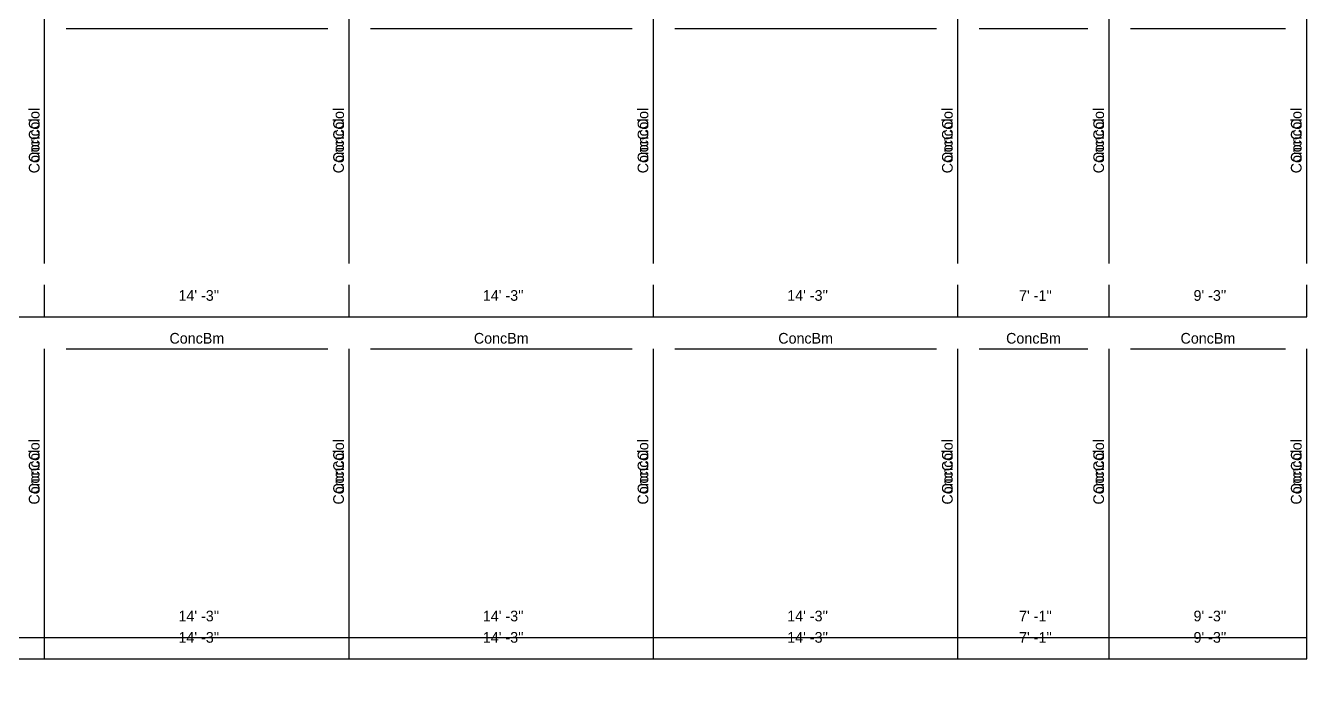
# Model space of a CAD drawing. Extents: x -38 to 2998, y -195 to 11529.
# Drawn here: x 2273 to 2998, y -186 to 181 of the extents above; entities that cross this region are included whole.
import ezdxf
from ezdxf.enums import TextEntityAlignment as Align

# ---------------------------------------------------------------- set-up
doc = ezdxf.new("R2010")
doc.units = 0
doc.header["$MEASUREMENT"] = 0
doc.layers.get('0').update_dxf_attribs({"linetype": 'CONTINUOUS'})
for name, color, linetype in [('CENTERLINES', 7, 'CONTINUOUS'), ('DIMENSIONS', 4, 'CONTINUOUS'), ('TEXT', 5, 'CONTINUOUS')]:
    doc.layers.add(name, color=color, linetype=linetype)
doc.dimstyles.get("Standard").update_dxf_attribs({"dimtxt": 0.18, "dimasz": 0.18, "dimexe": 0.18, "dimexo": 0.0625, "dimgap": 0.09, "dimtad": 0, "dimtih": 1, "dimtoh": 1, "dimdec": 4, "dimzin": 0, "dimtxsty": 'STANDARD', "dimcen": 0.09, "dimazin": 3, "dimtfac": 1, "dimtdec": 4, "dimtofl": 0, "dimtmove": 0, "dimatfit": 3, "dimtolj": 1, "dimtzin": 0})

# ---------------------------------------------------------------- blocks, each defined once
blk = doc.blocks.new('*D3352')
at = {"color": 1, "linetype": 'BYBLOCK'}
for points in [[(2117.73, -169.23), (2116.67, -170.29), (2109.25, -177.71), (2108.19, -178.77)], [(2288.73, -169.23), (2287.67, -170.29), (2280.25, -177.71), (2279.19, -178.77)]]:
    blk.add_solid(points, dxfattribs=at)
at = {"layer": 'DIMENSIONS', "color": 9, "linetype": 'BYBLOCK'}
for p, q in [((2112.96, -174), (2112.96, -156)), ((2283.96, -174), (2283.96, -156))]:
    blk.add_line(p, q, dxfattribs=at)
at = {"layer": 'DIMENSIONS', "color": 0, "linetype": 'BYBLOCK'}
blk.add_line((2112.96, -174), (2283.96, -174), dxfattribs=at)
at = {"layer": 'DIMENSIONS', "color": 0, "linetype": 'BYBLOCK', "insert": (2198.46, -162), "char_height": 6, "attachment_point": 5}
blk.add_mtext("\\A1; 14' -3''", dxfattribs=at)
blk = doc.blocks.new('*D3353')
at = {"color": 1, "linetype": 'BYBLOCK'}
for points in [[(2288.73, -169.23), (2287.67, -170.29), (2280.25, -177.71), (2279.19, -178.77)], [(2459.73, -169.23), (2458.67, -170.29), (2451.25, -177.71), (2450.19, -178.77)]]:
    blk.add_solid(points, dxfattribs=at)
at = {"layer": 'DIMENSIONS', "color": 9, "linetype": 'BYBLOCK'}
for p, q in [((2283.96, -174), (2283.96, -156)), ((2454.96, -174), (2454.96, -156))]:
    blk.add_line(p, q, dxfattribs=at)
at = {"layer": 'DIMENSIONS', "color": 0, "linetype": 'BYBLOCK'}
blk.add_line((2283.96, -174), (2454.96, -174), dxfattribs=at)
at = {"layer": 'DIMENSIONS', "color": 0, "linetype": 'BYBLOCK', "insert": (2369.46, -162), "char_height": 6, "attachment_point": 5}
blk.add_mtext("\\A1; 14' -3''", dxfattribs=at)
blk = doc.blocks.new('*D3354')
at = {"color": 1, "linetype": 'BYBLOCK'}
for points in [[(2459.73, -169.23), (2458.67, -170.29), (2451.25, -177.71), (2450.19, -178.77)], [(2630.73, -169.23), (2629.67, -170.29), (2622.25, -177.71), (2621.19, -178.77)]]:
    blk.add_solid(points, dxfattribs=at)
at = {"layer": 'DIMENSIONS', "color": 9, "linetype": 'BYBLOCK'}
for p, q in [((2454.96, -174), (2454.96, -156)), ((2625.96, -174), (2625.96, -156))]:
    blk.add_line(p, q, dxfattribs=at)
at = {"layer": 'DIMENSIONS', "color": 0, "linetype": 'BYBLOCK'}
blk.add_line((2454.96, -174), (2625.96, -174), dxfattribs=at)
at = {"layer": 'DIMENSIONS', "color": 0, "linetype": 'BYBLOCK', "insert": (2540.46, -162), "char_height": 6, "attachment_point": 5}
blk.add_mtext("\\A1; 14' -3''", dxfattribs=at)
blk = doc.blocks.new('*D3355')
at = {"color": 1, "linetype": 'BYBLOCK'}
for points in [[(2630.73, -169.23), (2629.67, -170.29), (2622.25, -177.71), (2621.19, -178.77)], [(2801.73, -169.23), (2800.67, -170.29), (2793.25, -177.71), (2792.19, -178.77)]]:
    blk.add_solid(points, dxfattribs=at)
at = {"layer": 'DIMENSIONS', "color": 9, "linetype": 'BYBLOCK'}
for p, q in [((2625.96, -174), (2625.96, -156)), ((2796.96, -174), (2796.96, -156))]:
    blk.add_line(p, q, dxfattribs=at)
at = {"layer": 'DIMENSIONS', "color": 0, "linetype": 'BYBLOCK'}
blk.add_line((2625.96, -174), (2796.96, -174), dxfattribs=at)
at = {"layer": 'DIMENSIONS', "color": 0, "linetype": 'BYBLOCK', "insert": (2711.46, -162), "char_height": 6, "attachment_point": 5}
blk.add_mtext("\\A1; 14' -3''", dxfattribs=at)
blk = doc.blocks.new('*D3356')
at = {"color": 1, "linetype": 'BYBLOCK'}
for points in [[(2801.73, -169.23), (2800.67, -170.29), (2793.25, -177.71), (2792.19, -178.77)], [(2886.73, -169.23), (2885.67, -170.29), (2878.24, -177.71), (2877.18, -178.77)]]:
    blk.add_solid(points, dxfattribs=at)
at = {"layer": 'DIMENSIONS', "color": 9, "linetype": 'BYBLOCK'}
for p, q in [((2796.96, -174), (2796.96, -156)), ((2881.96, -174), (2881.96, -156))]:
    blk.add_line(p, q, dxfattribs=at)
at = {"layer": 'DIMENSIONS', "color": 0, "linetype": 'BYBLOCK'}
blk.add_line((2796.96, -174), (2881.96, -174), dxfattribs=at)
at = {"layer": 'DIMENSIONS', "color": 0, "linetype": 'BYBLOCK', "insert": (2839.46, -162), "char_height": 6, "attachment_point": 5}
blk.add_mtext("\\A1; 7' -1''", dxfattribs=at)
blk = doc.blocks.new('*D3357')
at = {"color": 1, "linetype": 'BYBLOCK'}
for points in [[(2886.73, -169.23), (2885.67, -170.29), (2878.24, -177.71), (2877.18, -178.77)], [(2997.73, -169.23), (2996.67, -170.29), (2989.24, -177.71), (2988.18, -178.77)]]:
    blk.add_solid(points, dxfattribs=at)
at = {"layer": 'DIMENSIONS', "color": 9, "linetype": 'BYBLOCK'}
for p, q in [((2881.96, -174), (2881.96, -156)), ((2992.96, -174), (2992.96, -156))]:
    blk.add_line(p, q, dxfattribs=at)
at = {"layer": 'DIMENSIONS', "color": 0, "linetype": 'BYBLOCK'}
blk.add_line((2881.96, -174), (2992.96, -174), dxfattribs=at)
at = {"layer": 'DIMENSIONS', "color": 0, "linetype": 'BYBLOCK', "insert": (2937.46, -162), "char_height": 6, "attachment_point": 5}
blk.add_mtext("\\A1; 9' -3''", dxfattribs=at)
blk = doc.blocks.new('*D3373')
at = {"color": 1, "linetype": 'BYBLOCK'}
for points in [[(2117.73, 22.77), (2116.67, 21.71), (2109.25, 14.29), (2108.19, 13.23)], [(2288.73, 22.77), (2287.67, 21.71), (2280.25, 14.29), (2279.19, 13.23)]]:
    blk.add_solid(points, dxfattribs=at)
at = {"layer": 'DIMENSIONS', "color": 9, "linetype": 'BYBLOCK'}
for p, q in [((2112.96, 18), (2112.96, 36)), ((2283.96, 18), (2283.96, 36))]:
    blk.add_line(p, q, dxfattribs=at)
at = {"layer": 'DIMENSIONS', "color": 0, "linetype": 'BYBLOCK'}
blk.add_line((2112.96, 18), (2283.96, 18), dxfattribs=at)
at = {"layer": 'DIMENSIONS', "color": 0, "linetype": 'BYBLOCK', "insert": (2198.46, 30), "char_height": 6, "attachment_point": 5}
blk.add_mtext("\\A1; 14' -3''", dxfattribs=at)
blk = doc.blocks.new('*D3374')
at = {"color": 1, "linetype": 'BYBLOCK'}
for points in [[(2288.73, 22.77), (2287.67, 21.71), (2280.25, 14.29), (2279.19, 13.23)], [(2459.73, 22.77), (2458.67, 21.71), (2451.25, 14.29), (2450.19, 13.23)]]:
    blk.add_solid(points, dxfattribs=at)
at = {"layer": 'DIMENSIONS', "color": 9, "linetype": 'BYBLOCK'}
for p, q in [((2283.96, 18), (2283.96, 36)), ((2454.96, 18), (2454.96, 36))]:
    blk.add_line(p, q, dxfattribs=at)
at = {"layer": 'DIMENSIONS', "color": 0, "linetype": 'BYBLOCK'}
blk.add_line((2283.96, 18), (2454.96, 18), dxfattribs=at)
at = {"layer": 'DIMENSIONS', "color": 0, "linetype": 'BYBLOCK', "insert": (2369.46, 30), "char_height": 6, "attachment_point": 5}
blk.add_mtext("\\A1; 14' -3''", dxfattribs=at)
blk = doc.blocks.new('*D3375')
at = {"color": 1, "linetype": 'BYBLOCK'}
for points in [[(2459.73, 22.77), (2458.67, 21.71), (2451.25, 14.29), (2450.19, 13.23)], [(2630.73, 22.77), (2629.67, 21.71), (2622.25, 14.29), (2621.19, 13.23)]]:
    blk.add_solid(points, dxfattribs=at)
at = {"layer": 'DIMENSIONS', "color": 9, "linetype": 'BYBLOCK'}
for p, q in [((2454.96, 18), (2454.96, 36)), ((2625.96, 18), (2625.96, 36))]:
    blk.add_line(p, q, dxfattribs=at)
at = {"layer": 'DIMENSIONS', "color": 0, "linetype": 'BYBLOCK'}
blk.add_line((2454.96, 18), (2625.96, 18), dxfattribs=at)
at = {"layer": 'DIMENSIONS', "color": 0, "linetype": 'BYBLOCK', "insert": (2540.46, 30), "char_height": 6, "attachment_point": 5}
blk.add_mtext("\\A1; 14' -3''", dxfattribs=at)
blk = doc.blocks.new('*D3376')
at = {"color": 1, "linetype": 'BYBLOCK'}
for points in [[(2630.73, 22.77), (2629.67, 21.71), (2622.25, 14.29), (2621.19, 13.23)], [(2801.73, 22.77), (2800.67, 21.71), (2793.25, 14.29), (2792.19, 13.23)]]:
    blk.add_solid(points, dxfattribs=at)
at = {"layer": 'DIMENSIONS', "color": 9, "linetype": 'BYBLOCK'}
for p, q in [((2625.96, 18), (2625.96, 36)), ((2796.96, 18), (2796.96, 36))]:
    blk.add_line(p, q, dxfattribs=at)
at = {"layer": 'DIMENSIONS', "color": 0, "linetype": 'BYBLOCK'}
blk.add_line((2625.96, 18), (2796.96, 18), dxfattribs=at)
at = {"layer": 'DIMENSIONS', "color": 0, "linetype": 'BYBLOCK', "insert": (2711.46, 30), "char_height": 6, "attachment_point": 5}
blk.add_mtext("\\A1; 14' -3''", dxfattribs=at)
blk = doc.blocks.new('*D3377')
at = {"color": 1, "linetype": 'BYBLOCK'}
for points in [[(2801.73, 22.77), (2800.67, 21.71), (2793.25, 14.29), (2792.19, 13.23)], [(2886.73, 22.77), (2885.67, 21.71), (2878.24, 14.29), (2877.18, 13.23)]]:
    blk.add_solid(points, dxfattribs=at)
at = {"layer": 'DIMENSIONS', "color": 9, "linetype": 'BYBLOCK'}
for p, q in [((2796.96, 18), (2796.96, 36)), ((2881.96, 18), (2881.96, 36))]:
    blk.add_line(p, q, dxfattribs=at)
at = {"layer": 'DIMENSIONS', "color": 0, "linetype": 'BYBLOCK'}
blk.add_line((2796.96, 18), (2881.96, 18), dxfattribs=at)
at = {"layer": 'DIMENSIONS', "color": 0, "linetype": 'BYBLOCK', "insert": (2839.46, 30), "char_height": 6, "attachment_point": 5}
blk.add_mtext("\\A1; 7' -1''", dxfattribs=at)
blk = doc.blocks.new('*D3378')
at = {"color": 1, "linetype": 'BYBLOCK'}
for points in [[(2886.73, 22.77), (2885.67, 21.71), (2878.24, 14.29), (2877.18, 13.23)], [(2997.73, 22.77), (2996.67, 21.71), (2989.24, 14.29), (2988.18, 13.23)]]:
    blk.add_solid(points, dxfattribs=at)
at = {"layer": 'DIMENSIONS', "color": 9, "linetype": 'BYBLOCK'}
for p, q in [((2881.96, 18), (2881.96, 36)), ((2992.96, 18), (2992.96, 36))]:
    blk.add_line(p, q, dxfattribs=at)
at = {"layer": 'DIMENSIONS', "color": 0, "linetype": 'BYBLOCK'}
blk.add_line((2881.96, 18), (2992.96, 18), dxfattribs=at)
at = {"layer": 'DIMENSIONS', "color": 0, "linetype": 'BYBLOCK', "insert": (2937.46, 30), "char_height": 6, "attachment_point": 5}
blk.add_mtext("\\A1; 9' -3''", dxfattribs=at)
blk = doc.blocks.new('*D3822')
at = {"color": 1, "linetype": 'BYBLOCK'}
for points in [[(2117.73, -157.23), (2116.67, -158.29), (2109.25, -165.71), (2108.19, -166.77)], [(2288.73, -157.23), (2287.67, -158.29), (2280.25, -165.71), (2279.19, -166.77)]]:
    blk.add_solid(points, dxfattribs=at)
at = {"layer": 'DIMENSIONS', "color": 9, "linetype": 'BYBLOCK'}
for p, q in [((2112.96, -162), (2112.96, -144)), ((2283.96, -162), (2283.96, -144))]:
    blk.add_line(p, q, dxfattribs=at)
at = {"layer": 'DIMENSIONS', "color": 0, "linetype": 'BYBLOCK'}
blk.add_line((2112.96, -162), (2283.96, -162), dxfattribs=at)
at = {"layer": 'DIMENSIONS', "color": 0, "linetype": 'BYBLOCK', "insert": (2198.46, -150), "char_height": 6, "attachment_point": 5}
blk.add_mtext("\\A1; 14' -3''", dxfattribs=at)
blk = doc.blocks.new('*D3823')
at = {"color": 1, "linetype": 'BYBLOCK'}
for points in [[(2288.73, -157.23), (2287.67, -158.29), (2280.25, -165.71), (2279.19, -166.77)], [(2459.73, -157.23), (2458.67, -158.29), (2451.25, -165.71), (2450.19, -166.77)]]:
    blk.add_solid(points, dxfattribs=at)
at = {"layer": 'DIMENSIONS', "color": 9, "linetype": 'BYBLOCK'}
for p, q in [((2283.96, -162), (2283.96, -144)), ((2454.96, -162), (2454.96, -144))]:
    blk.add_line(p, q, dxfattribs=at)
at = {"layer": 'DIMENSIONS', "color": 0, "linetype": 'BYBLOCK'}
blk.add_line((2283.96, -162), (2454.96, -162), dxfattribs=at)
at = {"layer": 'DIMENSIONS', "color": 0, "linetype": 'BYBLOCK', "insert": (2369.46, -150), "char_height": 6, "attachment_point": 5}
blk.add_mtext("\\A1; 14' -3''", dxfattribs=at)
blk = doc.blocks.new('*D3824')
at = {"color": 1, "linetype": 'BYBLOCK'}
for points in [[(2459.73, -157.23), (2458.67, -158.29), (2451.25, -165.71), (2450.19, -166.77)], [(2630.73, -157.23), (2629.67, -158.29), (2622.25, -165.71), (2621.19, -166.77)]]:
    blk.add_solid(points, dxfattribs=at)
at = {"layer": 'DIMENSIONS', "color": 9, "linetype": 'BYBLOCK'}
for p, q in [((2454.96, -162), (2454.96, -144)), ((2625.96, -162), (2625.96, -144))]:
    blk.add_line(p, q, dxfattribs=at)
at = {"layer": 'DIMENSIONS', "color": 0, "linetype": 'BYBLOCK'}
blk.add_line((2454.96, -162), (2625.96, -162), dxfattribs=at)
at = {"layer": 'DIMENSIONS', "color": 0, "linetype": 'BYBLOCK', "insert": (2540.46, -150), "char_height": 6, "attachment_point": 5}
blk.add_mtext("\\A1; 14' -3''", dxfattribs=at)
blk = doc.blocks.new('*D3825')
at = {"color": 1, "linetype": 'BYBLOCK'}
for points in [[(2630.73, -157.23), (2629.67, -158.29), (2622.25, -165.71), (2621.19, -166.77)], [(2801.73, -157.23), (2800.67, -158.29), (2793.25, -165.71), (2792.19, -166.77)]]:
    blk.add_solid(points, dxfattribs=at)
at = {"layer": 'DIMENSIONS', "color": 9, "linetype": 'BYBLOCK'}
for p, q in [((2625.96, -162), (2625.96, -144)), ((2796.96, -162), (2796.96, -144))]:
    blk.add_line(p, q, dxfattribs=at)
at = {"layer": 'DIMENSIONS', "color": 0, "linetype": 'BYBLOCK'}
blk.add_line((2625.96, -162), (2796.96, -162), dxfattribs=at)
at = {"layer": 'DIMENSIONS', "color": 0, "linetype": 'BYBLOCK', "insert": (2711.46, -150), "char_height": 6, "attachment_point": 5}
blk.add_mtext("\\A1; 14' -3''", dxfattribs=at)
blk = doc.blocks.new('*D3826')
at = {"color": 1, "linetype": 'BYBLOCK'}
for points in [[(2801.73, -157.23), (2800.67, -158.29), (2793.25, -165.71), (2792.19, -166.77)], [(2886.73, -157.23), (2885.67, -158.29), (2878.24, -165.71), (2877.18, -166.77)]]:
    blk.add_solid(points, dxfattribs=at)
at = {"layer": 'DIMENSIONS', "color": 9, "linetype": 'BYBLOCK'}
for p, q in [((2796.96, -162), (2796.96, -144)), ((2881.96, -162), (2881.96, -144))]:
    blk.add_line(p, q, dxfattribs=at)
at = {"layer": 'DIMENSIONS', "color": 0, "linetype": 'BYBLOCK'}
blk.add_line((2796.96, -162), (2881.96, -162), dxfattribs=at)
at = {"layer": 'DIMENSIONS', "color": 0, "linetype": 'BYBLOCK', "insert": (2839.46, -150), "char_height": 6, "attachment_point": 5}
blk.add_mtext("\\A1; 7' -1''", dxfattribs=at)
blk = doc.blocks.new('*D3827')
at = {"color": 1, "linetype": 'BYBLOCK'}
for points in [[(2886.73, -157.23), (2885.67, -158.29), (2878.24, -165.71), (2877.18, -166.77)], [(2997.73, -157.23), (2996.67, -158.29), (2989.24, -165.71), (2988.18, -166.77)]]:
    blk.add_solid(points, dxfattribs=at)
at = {"layer": 'DIMENSIONS', "color": 9, "linetype": 'BYBLOCK'}
for p, q in [((2881.96, -162), (2881.96, -144)), ((2992.96, -162), (2992.96, -144))]:
    blk.add_line(p, q, dxfattribs=at)
at = {"layer": 'DIMENSIONS', "color": 0, "linetype": 'BYBLOCK'}
blk.add_line((2881.96, -162), (2992.96, -162), dxfattribs=at)
at = {"layer": 'DIMENSIONS', "color": 0, "linetype": 'BYBLOCK', "insert": (2937.46, -150), "char_height": 6, "attachment_point": 5}
blk.add_mtext("\\A1; 9' -3''", dxfattribs=at)
blk = doc.blocks.new('*D3843')
at = {"color": 1, "linetype": 'BYBLOCK'}
for points in [[(2117.73, 22.77), (2116.67, 21.71), (2109.25, 14.29), (2108.19, 13.23)], [(2288.73, 22.77), (2287.67, 21.71), (2280.25, 14.29), (2279.19, 13.23)]]:
    blk.add_solid(points, dxfattribs=at)
at = {"layer": 'DIMENSIONS', "color": 9, "linetype": 'BYBLOCK'}
for p, q in [((2112.96, 18), (2112.96, 36)), ((2283.96, 18), (2283.96, 36))]:
    blk.add_line(p, q, dxfattribs=at)
at = {"layer": 'DIMENSIONS', "color": 0, "linetype": 'BYBLOCK'}
blk.add_line((2112.96, 18), (2283.96, 18), dxfattribs=at)
at = {"layer": 'DIMENSIONS', "color": 0, "linetype": 'BYBLOCK', "insert": (2198.46, 30), "char_height": 6, "attachment_point": 5}
blk.add_mtext("\\A1; 14' -3''", dxfattribs=at)
blk = doc.blocks.new('*D3844')
at = {"color": 1, "linetype": 'BYBLOCK'}
for points in [[(2288.73, 22.77), (2287.67, 21.71), (2280.25, 14.29), (2279.19, 13.23)], [(2459.73, 22.77), (2458.67, 21.71), (2451.25, 14.29), (2450.19, 13.23)]]:
    blk.add_solid(points, dxfattribs=at)
at = {"layer": 'DIMENSIONS', "color": 9, "linetype": 'BYBLOCK'}
for p, q in [((2283.96, 18), (2283.96, 36)), ((2454.96, 18), (2454.96, 36))]:
    blk.add_line(p, q, dxfattribs=at)
at = {"layer": 'DIMENSIONS', "color": 0, "linetype": 'BYBLOCK'}
blk.add_line((2283.96, 18), (2454.96, 18), dxfattribs=at)
at = {"layer": 'DIMENSIONS', "color": 0, "linetype": 'BYBLOCK', "insert": (2369.46, 30), "char_height": 6, "attachment_point": 5}
blk.add_mtext("\\A1; 14' -3''", dxfattribs=at)
blk = doc.blocks.new('*D3845')
at = {"color": 1, "linetype": 'BYBLOCK'}
for points in [[(2459.73, 22.77), (2458.67, 21.71), (2451.25, 14.29), (2450.19, 13.23)], [(2630.73, 22.77), (2629.67, 21.71), (2622.25, 14.29), (2621.19, 13.23)]]:
    blk.add_solid(points, dxfattribs=at)
at = {"layer": 'DIMENSIONS', "color": 9, "linetype": 'BYBLOCK'}
for p, q in [((2454.96, 18), (2454.96, 36)), ((2625.96, 18), (2625.96, 36))]:
    blk.add_line(p, q, dxfattribs=at)
at = {"layer": 'DIMENSIONS', "color": 0, "linetype": 'BYBLOCK'}
blk.add_line((2454.96, 18), (2625.96, 18), dxfattribs=at)
at = {"layer": 'DIMENSIONS', "color": 0, "linetype": 'BYBLOCK', "insert": (2540.46, 30), "char_height": 6, "attachment_point": 5}
blk.add_mtext("\\A1; 14' -3''", dxfattribs=at)
blk = doc.blocks.new('*D3846')
at = {"color": 1, "linetype": 'BYBLOCK'}
for points in [[(2630.73, 22.77), (2629.67, 21.71), (2622.25, 14.29), (2621.19, 13.23)], [(2801.73, 22.77), (2800.67, 21.71), (2793.25, 14.29), (2792.19, 13.23)]]:
    blk.add_solid(points, dxfattribs=at)
at = {"layer": 'DIMENSIONS', "color": 9, "linetype": 'BYBLOCK'}
for p, q in [((2625.96, 18), (2625.96, 36)), ((2796.96, 18), (2796.96, 36))]:
    blk.add_line(p, q, dxfattribs=at)
at = {"layer": 'DIMENSIONS', "color": 0, "linetype": 'BYBLOCK'}
blk.add_line((2625.96, 18), (2796.96, 18), dxfattribs=at)
at = {"layer": 'DIMENSIONS', "color": 0, "linetype": 'BYBLOCK', "insert": (2711.46, 30), "char_height": 6, "attachment_point": 5}
blk.add_mtext("\\A1; 14' -3''", dxfattribs=at)
blk = doc.blocks.new('*D3847')
at = {"color": 1, "linetype": 'BYBLOCK'}
for points in [[(2801.73, 22.77), (2800.67, 21.71), (2793.25, 14.29), (2792.19, 13.23)], [(2886.73, 22.77), (2885.67, 21.71), (2878.24, 14.29), (2877.18, 13.23)]]:
    blk.add_solid(points, dxfattribs=at)
at = {"layer": 'DIMENSIONS', "color": 9, "linetype": 'BYBLOCK'}
for p, q in [((2796.96, 18), (2796.96, 36)), ((2881.96, 18), (2881.96, 36))]:
    blk.add_line(p, q, dxfattribs=at)
at = {"layer": 'DIMENSIONS', "color": 0, "linetype": 'BYBLOCK'}
blk.add_line((2796.96, 18), (2881.96, 18), dxfattribs=at)
at = {"layer": 'DIMENSIONS', "color": 0, "linetype": 'BYBLOCK', "insert": (2839.46, 30), "char_height": 6, "attachment_point": 5}
blk.add_mtext("\\A1; 7' -1''", dxfattribs=at)
blk = doc.blocks.new('*D3848')
at = {"color": 1, "linetype": 'BYBLOCK'}
for points in [[(2886.73, 22.77), (2885.67, 21.71), (2878.24, 14.29), (2877.18, 13.23)], [(2997.73, 22.77), (2996.67, 21.71), (2989.24, 14.29), (2988.18, 13.23)]]:
    blk.add_solid(points, dxfattribs=at)
at = {"layer": 'DIMENSIONS', "color": 9, "linetype": 'BYBLOCK'}
for p, q in [((2881.96, 18), (2881.96, 36)), ((2992.96, 18), (2992.96, 36))]:
    blk.add_line(p, q, dxfattribs=at)
at = {"layer": 'DIMENSIONS', "color": 0, "linetype": 'BYBLOCK'}
blk.add_line((2881.96, 18), (2992.96, 18), dxfattribs=at)
at = {"layer": 'DIMENSIONS', "color": 0, "linetype": 'BYBLOCK', "insert": (2937.46, 30), "char_height": 6, "attachment_point": 5}
blk.add_mtext("\\A1; 9' -3''", dxfattribs=at)
blk = doc.blocks.new('*D4292')
at = {"color": 1, "linetype": 'BYBLOCK'}
for points in [[(2117.73, -157.23), (2116.67, -158.29), (2109.25, -165.71), (2108.19, -166.77)], [(2288.73, -157.23), (2287.67, -158.29), (2280.25, -165.71), (2279.19, -166.77)]]:
    blk.add_solid(points, dxfattribs=at)
at = {"layer": 'DIMENSIONS', "color": 9, "linetype": 'BYBLOCK'}
for p, q in [((2112.96, -162), (2112.96, -144)), ((2283.96, -162), (2283.96, -144))]:
    blk.add_line(p, q, dxfattribs=at)
at = {"layer": 'DIMENSIONS', "color": 0, "linetype": 'BYBLOCK'}
blk.add_line((2112.96, -162), (2283.96, -162), dxfattribs=at)
at = {"layer": 'DIMENSIONS', "color": 0, "linetype": 'BYBLOCK', "insert": (2198.46, -150), "char_height": 6, "attachment_point": 5}
blk.add_mtext("\\A1; 14' -3''", dxfattribs=at)
blk = doc.blocks.new('*D4293')
at = {"color": 1, "linetype": 'BYBLOCK'}
for points in [[(2288.73, -157.23), (2287.67, -158.29), (2280.25, -165.71), (2279.19, -166.77)], [(2459.73, -157.23), (2458.67, -158.29), (2451.25, -165.71), (2450.19, -166.77)]]:
    blk.add_solid(points, dxfattribs=at)
at = {"layer": 'DIMENSIONS', "color": 9, "linetype": 'BYBLOCK'}
for p, q in [((2283.96, -162), (2283.96, -144)), ((2454.96, -162), (2454.96, -144))]:
    blk.add_line(p, q, dxfattribs=at)
at = {"layer": 'DIMENSIONS', "color": 0, "linetype": 'BYBLOCK'}
blk.add_line((2283.96, -162), (2454.96, -162), dxfattribs=at)
at = {"layer": 'DIMENSIONS', "color": 0, "linetype": 'BYBLOCK', "insert": (2369.46, -150), "char_height": 6, "attachment_point": 5}
blk.add_mtext("\\A1; 14' -3''", dxfattribs=at)
blk = doc.blocks.new('*D4294')
at = {"color": 1, "linetype": 'BYBLOCK'}
for points in [[(2459.73, -157.23), (2458.67, -158.29), (2451.25, -165.71), (2450.19, -166.77)], [(2630.73, -157.23), (2629.67, -158.29), (2622.25, -165.71), (2621.19, -166.77)]]:
    blk.add_solid(points, dxfattribs=at)
at = {"layer": 'DIMENSIONS', "color": 9, "linetype": 'BYBLOCK'}
for p, q in [((2454.96, -162), (2454.96, -144)), ((2625.96, -162), (2625.96, -144))]:
    blk.add_line(p, q, dxfattribs=at)
at = {"layer": 'DIMENSIONS', "color": 0, "linetype": 'BYBLOCK'}
blk.add_line((2454.96, -162), (2625.96, -162), dxfattribs=at)
at = {"layer": 'DIMENSIONS', "color": 0, "linetype": 'BYBLOCK', "insert": (2540.46, -150), "char_height": 6, "attachment_point": 5}
blk.add_mtext("\\A1; 14' -3''", dxfattribs=at)
blk = doc.blocks.new('*D4295')
at = {"color": 1, "linetype": 'BYBLOCK'}
for points in [[(2630.73, -157.23), (2629.67, -158.29), (2622.25, -165.71), (2621.19, -166.77)], [(2801.73, -157.23), (2800.67, -158.29), (2793.25, -165.71), (2792.19, -166.77)]]:
    blk.add_solid(points, dxfattribs=at)
at = {"layer": 'DIMENSIONS', "color": 9, "linetype": 'BYBLOCK'}
for p, q in [((2625.96, -162), (2625.96, -144)), ((2796.96, -162), (2796.96, -144))]:
    blk.add_line(p, q, dxfattribs=at)
at = {"layer": 'DIMENSIONS', "color": 0, "linetype": 'BYBLOCK'}
blk.add_line((2625.96, -162), (2796.96, -162), dxfattribs=at)
at = {"layer": 'DIMENSIONS', "color": 0, "linetype": 'BYBLOCK', "insert": (2711.46, -150), "char_height": 6, "attachment_point": 5}
blk.add_mtext("\\A1; 14' -3''", dxfattribs=at)
blk = doc.blocks.new('*D4296')
at = {"color": 1, "linetype": 'BYBLOCK'}
for points in [[(2801.73, -157.23), (2800.67, -158.29), (2793.25, -165.71), (2792.19, -166.77)], [(2886.73, -157.23), (2885.67, -158.29), (2878.24, -165.71), (2877.18, -166.77)]]:
    blk.add_solid(points, dxfattribs=at)
at = {"layer": 'DIMENSIONS', "color": 9, "linetype": 'BYBLOCK'}
for p, q in [((2796.96, -162), (2796.96, -144)), ((2881.96, -162), (2881.96, -144))]:
    blk.add_line(p, q, dxfattribs=at)
at = {"layer": 'DIMENSIONS', "color": 0, "linetype": 'BYBLOCK'}
blk.add_line((2796.96, -162), (2881.96, -162), dxfattribs=at)
at = {"layer": 'DIMENSIONS', "color": 0, "linetype": 'BYBLOCK', "insert": (2839.46, -150), "char_height": 6, "attachment_point": 5}
blk.add_mtext("\\A1; 7' -1''", dxfattribs=at)
blk = doc.blocks.new('*D4297')
at = {"color": 1, "linetype": 'BYBLOCK'}
for points in [[(2886.73, -157.23), (2885.67, -158.29), (2878.24, -165.71), (2877.18, -166.77)], [(2997.73, -157.23), (2996.67, -158.29), (2989.24, -165.71), (2988.18, -166.77)]]:
    blk.add_solid(points, dxfattribs=at)
at = {"layer": 'DIMENSIONS', "color": 9, "linetype": 'BYBLOCK'}
for p, q in [((2881.96, -162), (2881.96, -144)), ((2992.96, -162), (2992.96, -144))]:
    blk.add_line(p, q, dxfattribs=at)
at = {"layer": 'DIMENSIONS', "color": 0, "linetype": 'BYBLOCK'}
blk.add_line((2881.96, -162), (2992.96, -162), dxfattribs=at)
at = {"layer": 'DIMENSIONS', "color": 0, "linetype": 'BYBLOCK', "insert": (2937.46, -150), "char_height": 6, "attachment_point": 5}
blk.add_mtext("\\A1; 9' -3''", dxfattribs=at)
blk = doc.blocks.new('*D4313')
at = {"color": 1, "linetype": 'BYBLOCK'}
for points in [[(2117.73, 22.77), (2116.67, 21.71), (2109.25, 14.29), (2108.19, 13.23)], [(2288.73, 22.77), (2287.67, 21.71), (2280.25, 14.29), (2279.19, 13.23)]]:
    blk.add_solid(points, dxfattribs=at)
at = {"layer": 'DIMENSIONS', "color": 9, "linetype": 'BYBLOCK'}
for p, q in [((2112.96, 18), (2112.96, 36)), ((2283.96, 18), (2283.96, 36))]:
    blk.add_line(p, q, dxfattribs=at)
at = {"layer": 'DIMENSIONS', "color": 0, "linetype": 'BYBLOCK'}
blk.add_line((2112.96, 18), (2283.96, 18), dxfattribs=at)
at = {"layer": 'DIMENSIONS', "color": 0, "linetype": 'BYBLOCK', "insert": (2198.46, 30), "char_height": 6, "attachment_point": 5}
blk.add_mtext("\\A1; 14' -3''", dxfattribs=at)
blk = doc.blocks.new('*D4314')
at = {"color": 1, "linetype": 'BYBLOCK'}
for points in [[(2288.73, 22.77), (2287.67, 21.71), (2280.25, 14.29), (2279.19, 13.23)], [(2459.73, 22.77), (2458.67, 21.71), (2451.25, 14.29), (2450.19, 13.23)]]:
    blk.add_solid(points, dxfattribs=at)
at = {"layer": 'DIMENSIONS', "color": 9, "linetype": 'BYBLOCK'}
for p, q in [((2283.96, 18), (2283.96, 36)), ((2454.96, 18), (2454.96, 36))]:
    blk.add_line(p, q, dxfattribs=at)
at = {"layer": 'DIMENSIONS', "color": 0, "linetype": 'BYBLOCK'}
blk.add_line((2283.96, 18), (2454.96, 18), dxfattribs=at)
at = {"layer": 'DIMENSIONS', "color": 0, "linetype": 'BYBLOCK', "insert": (2369.46, 30), "char_height": 6, "attachment_point": 5}
blk.add_mtext("\\A1; 14' -3''", dxfattribs=at)
blk = doc.blocks.new('*D4315')
at = {"color": 1, "linetype": 'BYBLOCK'}
for points in [[(2459.73, 22.77), (2458.67, 21.71), (2451.25, 14.29), (2450.19, 13.23)], [(2630.73, 22.77), (2629.67, 21.71), (2622.25, 14.29), (2621.19, 13.23)]]:
    blk.add_solid(points, dxfattribs=at)
at = {"layer": 'DIMENSIONS', "color": 9, "linetype": 'BYBLOCK'}
for p, q in [((2454.96, 18), (2454.96, 36)), ((2625.96, 18), (2625.96, 36))]:
    blk.add_line(p, q, dxfattribs=at)
at = {"layer": 'DIMENSIONS', "color": 0, "linetype": 'BYBLOCK'}
blk.add_line((2454.96, 18), (2625.96, 18), dxfattribs=at)
at = {"layer": 'DIMENSIONS', "color": 0, "linetype": 'BYBLOCK', "insert": (2540.46, 30), "char_height": 6, "attachment_point": 5}
blk.add_mtext("\\A1; 14' -3''", dxfattribs=at)
blk = doc.blocks.new('*D4316')
at = {"color": 1, "linetype": 'BYBLOCK'}
for points in [[(2630.73, 22.77), (2629.67, 21.71), (2622.25, 14.29), (2621.19, 13.23)], [(2801.73, 22.77), (2800.67, 21.71), (2793.25, 14.29), (2792.19, 13.23)]]:
    blk.add_solid(points, dxfattribs=at)
at = {"layer": 'DIMENSIONS', "color": 9, "linetype": 'BYBLOCK'}
for p, q in [((2625.96, 18), (2625.96, 36)), ((2796.96, 18), (2796.96, 36))]:
    blk.add_line(p, q, dxfattribs=at)
at = {"layer": 'DIMENSIONS', "color": 0, "linetype": 'BYBLOCK'}
blk.add_line((2625.96, 18), (2796.96, 18), dxfattribs=at)
at = {"layer": 'DIMENSIONS', "color": 0, "linetype": 'BYBLOCK', "insert": (2711.46, 30), "char_height": 6, "attachment_point": 5}
blk.add_mtext("\\A1; 14' -3''", dxfattribs=at)
blk = doc.blocks.new('*D4317')
at = {"color": 1, "linetype": 'BYBLOCK'}
for points in [[(2801.73, 22.77), (2800.67, 21.71), (2793.25, 14.29), (2792.19, 13.23)], [(2886.73, 22.77), (2885.67, 21.71), (2878.24, 14.29), (2877.18, 13.23)]]:
    blk.add_solid(points, dxfattribs=at)
at = {"layer": 'DIMENSIONS', "color": 9, "linetype": 'BYBLOCK'}
for p, q in [((2796.96, 18), (2796.96, 36)), ((2881.96, 18), (2881.96, 36))]:
    blk.add_line(p, q, dxfattribs=at)
at = {"layer": 'DIMENSIONS', "color": 0, "linetype": 'BYBLOCK'}
blk.add_line((2796.96, 18), (2881.96, 18), dxfattribs=at)
at = {"layer": 'DIMENSIONS', "color": 0, "linetype": 'BYBLOCK', "insert": (2839.46, 30), "char_height": 6, "attachment_point": 5}
blk.add_mtext("\\A1; 7' -1''", dxfattribs=at)
blk = doc.blocks.new('*D4318')
at = {"color": 1, "linetype": 'BYBLOCK'}
for points in [[(2886.73, 22.77), (2885.67, 21.71), (2878.24, 14.29), (2877.18, 13.23)], [(2997.73, 22.77), (2996.67, 21.71), (2989.24, 14.29), (2988.18, 13.23)]]:
    blk.add_solid(points, dxfattribs=at)
at = {"layer": 'DIMENSIONS', "color": 9, "linetype": 'BYBLOCK'}
for p, q in [((2881.96, 18), (2881.96, 36)), ((2992.96, 18), (2992.96, 36))]:
    blk.add_line(p, q, dxfattribs=at)
at = {"layer": 'DIMENSIONS', "color": 0, "linetype": 'BYBLOCK'}
blk.add_line((2881.96, 18), (2992.96, 18), dxfattribs=at)
at = {"layer": 'DIMENSIONS', "color": 0, "linetype": 'BYBLOCK', "insert": (2937.46, 30), "char_height": 6, "attachment_point": 5}
blk.add_mtext("\\A1; 9' -3''", dxfattribs=at)
blk = doc.blocks.new('*D4762')
at = {"color": 1, "linetype": 'BYBLOCK'}
for points in [[(2117.73, -157.23), (2116.67, -158.29), (2109.25, -165.71), (2108.19, -166.77)], [(2288.73, -157.23), (2287.67, -158.29), (2280.25, -165.71), (2279.19, -166.77)]]:
    blk.add_solid(points, dxfattribs=at)
at = {"layer": 'DIMENSIONS', "color": 9, "linetype": 'BYBLOCK'}
for p, q in [((2112.96, -162), (2112.96, -144)), ((2283.96, -162), (2283.96, -144))]:
    blk.add_line(p, q, dxfattribs=at)
at = {"layer": 'DIMENSIONS', "color": 0, "linetype": 'BYBLOCK'}
blk.add_line((2112.96, -162), (2283.96, -162), dxfattribs=at)
at = {"layer": 'DIMENSIONS', "color": 0, "linetype": 'BYBLOCK', "insert": (2198.46, -150), "char_height": 6, "attachment_point": 5}
blk.add_mtext("\\A1; 14' -3''", dxfattribs=at)
blk = doc.blocks.new('*D4763')
at = {"color": 1, "linetype": 'BYBLOCK'}
for points in [[(2288.73, -157.23), (2287.67, -158.29), (2280.25, -165.71), (2279.19, -166.77)], [(2459.73, -157.23), (2458.67, -158.29), (2451.25, -165.71), (2450.19, -166.77)]]:
    blk.add_solid(points, dxfattribs=at)
at = {"layer": 'DIMENSIONS', "color": 9, "linetype": 'BYBLOCK'}
for p, q in [((2283.96, -162), (2283.96, -144)), ((2454.96, -162), (2454.96, -144))]:
    blk.add_line(p, q, dxfattribs=at)
at = {"layer": 'DIMENSIONS', "color": 0, "linetype": 'BYBLOCK'}
blk.add_line((2283.96, -162), (2454.96, -162), dxfattribs=at)
at = {"layer": 'DIMENSIONS', "color": 0, "linetype": 'BYBLOCK', "insert": (2369.46, -150), "char_height": 6, "attachment_point": 5}
blk.add_mtext("\\A1; 14' -3''", dxfattribs=at)
blk = doc.blocks.new('*D4764')
at = {"color": 1, "linetype": 'BYBLOCK'}
for points in [[(2459.73, -157.23), (2458.67, -158.29), (2451.25, -165.71), (2450.19, -166.77)], [(2630.73, -157.23), (2629.67, -158.29), (2622.25, -165.71), (2621.19, -166.77)]]:
    blk.add_solid(points, dxfattribs=at)
at = {"layer": 'DIMENSIONS', "color": 9, "linetype": 'BYBLOCK'}
for p, q in [((2454.96, -162), (2454.96, -144)), ((2625.96, -162), (2625.96, -144))]:
    blk.add_line(p, q, dxfattribs=at)
at = {"layer": 'DIMENSIONS', "color": 0, "linetype": 'BYBLOCK'}
blk.add_line((2454.96, -162), (2625.96, -162), dxfattribs=at)
at = {"layer": 'DIMENSIONS', "color": 0, "linetype": 'BYBLOCK', "insert": (2540.46, -150), "char_height": 6, "attachment_point": 5}
blk.add_mtext("\\A1; 14' -3''", dxfattribs=at)
blk = doc.blocks.new('*D4765')
at = {"color": 1, "linetype": 'BYBLOCK'}
for points in [[(2630.73, -157.23), (2629.67, -158.29), (2622.25, -165.71), (2621.19, -166.77)], [(2801.73, -157.23), (2800.67, -158.29), (2793.25, -165.71), (2792.19, -166.77)]]:
    blk.add_solid(points, dxfattribs=at)
at = {"layer": 'DIMENSIONS', "color": 9, "linetype": 'BYBLOCK'}
for p, q in [((2625.96, -162), (2625.96, -144)), ((2796.96, -162), (2796.96, -144))]:
    blk.add_line(p, q, dxfattribs=at)
at = {"layer": 'DIMENSIONS', "color": 0, "linetype": 'BYBLOCK'}
blk.add_line((2625.96, -162), (2796.96, -162), dxfattribs=at)
at = {"layer": 'DIMENSIONS', "color": 0, "linetype": 'BYBLOCK', "insert": (2711.46, -150), "char_height": 6, "attachment_point": 5}
blk.add_mtext("\\A1; 14' -3''", dxfattribs=at)
blk = doc.blocks.new('*D4766')
at = {"color": 1, "linetype": 'BYBLOCK'}
for points in [[(2801.73, -157.23), (2800.67, -158.29), (2793.25, -165.71), (2792.19, -166.77)], [(2886.73, -157.23), (2885.67, -158.29), (2878.24, -165.71), (2877.18, -166.77)]]:
    blk.add_solid(points, dxfattribs=at)
at = {"layer": 'DIMENSIONS', "color": 9, "linetype": 'BYBLOCK'}
for p, q in [((2796.96, -162), (2796.96, -144)), ((2881.96, -162), (2881.96, -144))]:
    blk.add_line(p, q, dxfattribs=at)
at = {"layer": 'DIMENSIONS', "color": 0, "linetype": 'BYBLOCK'}
blk.add_line((2796.96, -162), (2881.96, -162), dxfattribs=at)
at = {"layer": 'DIMENSIONS', "color": 0, "linetype": 'BYBLOCK', "insert": (2839.46, -150), "char_height": 6, "attachment_point": 5}
blk.add_mtext("\\A1; 7' -1''", dxfattribs=at)
blk = doc.blocks.new('*D4767')
at = {"color": 1, "linetype": 'BYBLOCK'}
for points in [[(2886.73, -157.23), (2885.67, -158.29), (2878.24, -165.71), (2877.18, -166.77)], [(2997.73, -157.23), (2996.67, -158.29), (2989.24, -165.71), (2988.18, -166.77)]]:
    blk.add_solid(points, dxfattribs=at)
at = {"layer": 'DIMENSIONS', "color": 9, "linetype": 'BYBLOCK'}
for p, q in [((2881.96, -162), (2881.96, -144)), ((2992.96, -162), (2992.96, -144))]:
    blk.add_line(p, q, dxfattribs=at)
at = {"layer": 'DIMENSIONS', "color": 0, "linetype": 'BYBLOCK'}
blk.add_line((2881.96, -162), (2992.96, -162), dxfattribs=at)
at = {"layer": 'DIMENSIONS', "color": 0, "linetype": 'BYBLOCK', "insert": (2937.46, -150), "char_height": 6, "attachment_point": 5}
blk.add_mtext("\\A1; 9' -3''", dxfattribs=at)
blk = doc.blocks.new('*D4783')
at = {"color": 1, "linetype": 'BYBLOCK'}
for points in [[(2117.73, 22.77), (2116.67, 21.71), (2109.25, 14.29), (2108.19, 13.23)], [(2288.73, 22.77), (2287.67, 21.71), (2280.25, 14.29), (2279.19, 13.23)]]:
    blk.add_solid(points, dxfattribs=at)
at = {"layer": 'DIMENSIONS', "color": 9, "linetype": 'BYBLOCK'}
for p, q in [((2112.96, 18), (2112.96, 36)), ((2283.96, 18), (2283.96, 36))]:
    blk.add_line(p, q, dxfattribs=at)
at = {"layer": 'DIMENSIONS', "color": 0, "linetype": 'BYBLOCK'}
blk.add_line((2112.96, 18), (2283.96, 18), dxfattribs=at)
at = {"layer": 'DIMENSIONS', "color": 0, "linetype": 'BYBLOCK', "insert": (2198.46, 30), "char_height": 6, "attachment_point": 5}
blk.add_mtext("\\A1; 14' -3''", dxfattribs=at)
blk = doc.blocks.new('*D4784')
at = {"color": 1, "linetype": 'BYBLOCK'}
for points in [[(2288.73, 22.77), (2287.67, 21.71), (2280.25, 14.29), (2279.19, 13.23)], [(2459.73, 22.77), (2458.67, 21.71), (2451.25, 14.29), (2450.19, 13.23)]]:
    blk.add_solid(points, dxfattribs=at)
at = {"layer": 'DIMENSIONS', "color": 9, "linetype": 'BYBLOCK'}
for p, q in [((2283.96, 18), (2283.96, 36)), ((2454.96, 18), (2454.96, 36))]:
    blk.add_line(p, q, dxfattribs=at)
at = {"layer": 'DIMENSIONS', "color": 0, "linetype": 'BYBLOCK'}
blk.add_line((2283.96, 18), (2454.96, 18), dxfattribs=at)
at = {"layer": 'DIMENSIONS', "color": 0, "linetype": 'BYBLOCK', "insert": (2369.46, 30), "char_height": 6, "attachment_point": 5}
blk.add_mtext("\\A1; 14' -3''", dxfattribs=at)
blk = doc.blocks.new('*D4785')
at = {"color": 1, "linetype": 'BYBLOCK'}
for points in [[(2459.73, 22.77), (2458.67, 21.71), (2451.25, 14.29), (2450.19, 13.23)], [(2630.73, 22.77), (2629.67, 21.71), (2622.25, 14.29), (2621.19, 13.23)]]:
    blk.add_solid(points, dxfattribs=at)
at = {"layer": 'DIMENSIONS', "color": 9, "linetype": 'BYBLOCK'}
for p, q in [((2454.96, 18), (2454.96, 36)), ((2625.96, 18), (2625.96, 36))]:
    blk.add_line(p, q, dxfattribs=at)
at = {"layer": 'DIMENSIONS', "color": 0, "linetype": 'BYBLOCK'}
blk.add_line((2454.96, 18), (2625.96, 18), dxfattribs=at)
at = {"layer": 'DIMENSIONS', "color": 0, "linetype": 'BYBLOCK', "insert": (2540.46, 30), "char_height": 6, "attachment_point": 5}
blk.add_mtext("\\A1; 14' -3''", dxfattribs=at)
blk = doc.blocks.new('*D4786')
at = {"color": 1, "linetype": 'BYBLOCK'}
for points in [[(2630.73, 22.77), (2629.67, 21.71), (2622.25, 14.29), (2621.19, 13.23)], [(2801.73, 22.77), (2800.67, 21.71), (2793.25, 14.29), (2792.19, 13.23)]]:
    blk.add_solid(points, dxfattribs=at)
at = {"layer": 'DIMENSIONS', "color": 9, "linetype": 'BYBLOCK'}
for p, q in [((2625.96, 18), (2625.96, 36)), ((2796.96, 18), (2796.96, 36))]:
    blk.add_line(p, q, dxfattribs=at)
at = {"layer": 'DIMENSIONS', "color": 0, "linetype": 'BYBLOCK'}
blk.add_line((2625.96, 18), (2796.96, 18), dxfattribs=at)
at = {"layer": 'DIMENSIONS', "color": 0, "linetype": 'BYBLOCK', "insert": (2711.46, 30), "char_height": 6, "attachment_point": 5}
blk.add_mtext("\\A1; 14' -3''", dxfattribs=at)
blk = doc.blocks.new('*D4787')
at = {"color": 1, "linetype": 'BYBLOCK'}
for points in [[(2801.73, 22.77), (2800.67, 21.71), (2793.25, 14.29), (2792.19, 13.23)], [(2886.73, 22.77), (2885.67, 21.71), (2878.24, 14.29), (2877.18, 13.23)]]:
    blk.add_solid(points, dxfattribs=at)
at = {"layer": 'DIMENSIONS', "color": 9, "linetype": 'BYBLOCK'}
for p, q in [((2796.96, 18), (2796.96, 36)), ((2881.96, 18), (2881.96, 36))]:
    blk.add_line(p, q, dxfattribs=at)
at = {"layer": 'DIMENSIONS', "color": 0, "linetype": 'BYBLOCK'}
blk.add_line((2796.96, 18), (2881.96, 18), dxfattribs=at)
at = {"layer": 'DIMENSIONS', "color": 0, "linetype": 'BYBLOCK', "insert": (2839.46, 30), "char_height": 6, "attachment_point": 5}
blk.add_mtext("\\A1; 7' -1''", dxfattribs=at)
blk = doc.blocks.new('*D4788')
at = {"color": 1, "linetype": 'BYBLOCK'}
for points in [[(2886.73, 22.77), (2885.67, 21.71), (2878.24, 14.29), (2877.18, 13.23)], [(2997.73, 22.77), (2996.67, 21.71), (2989.24, 14.29), (2988.18, 13.23)]]:
    blk.add_solid(points, dxfattribs=at)
at = {"layer": 'DIMENSIONS', "color": 9, "linetype": 'BYBLOCK'}
for p, q in [((2881.96, 18), (2881.96, 36)), ((2992.96, 18), (2992.96, 36))]:
    blk.add_line(p, q, dxfattribs=at)
at = {"layer": 'DIMENSIONS', "color": 0, "linetype": 'BYBLOCK'}
blk.add_line((2881.96, 18), (2992.96, 18), dxfattribs=at)
at = {"layer": 'DIMENSIONS', "color": 0, "linetype": 'BYBLOCK', "insert": (2937.46, 30), "char_height": 6, "attachment_point": 5}
blk.add_mtext("\\A1; 9' -3''", dxfattribs=at)

msp = doc.modelspace()

# ---------------------------------------------------------------- linework, layer by layer
at = {"layer": 'CENTERLINES', "color": 0, "linetype": 'CONTINUOUS'}
for p, q in [((2283.96, 48), (2283.96, 192)), ((2454.96, 48), (2454.96, 192)), ((2625.96, 48), (2625.96, 192)), ((2796.96, 48), (2796.96, 192)), ((2881.956, 48), (2881.956, 192)), ((2992.956, 48), (2992.956, 192)), ((2283.96, 48), (2283.96, 180)), ((2283.96, 48), (2283.96, 180)), ((2283.96, 48), (2283.96, 180)), ((2295.96, 180), (2442.96, 180)), ((2295.96, 180), (2442.96, 180)), ((2295.96, 180), (2442.96, 180)), ((2454.96, 48), (2454.96, 180)), ((2454.96, 48), (2454.96, 180)), ((2454.96, 48), (2454.96, 180)), ((2466.96, 180), (2613.96, 180)), ((2466.96, 180), (2613.96, 180)), ((2466.96, 180), (2613.96, 180)), ((2625.96, 48), (2625.96, 180)), ((2625.96, 48), (2625.96, 180)), ((2625.96, 48), (2625.96, 180)), ((2637.96, 180), (2784.96, 180)), ((2637.96, 180), (2784.96, 180)), ((2637.96, 180), (2784.96, 180)), ((2796.96, 48), (2796.96, 180)), ((2796.96, 48), (2796.96, 180)), ((2796.96, 48), (2796.96, 180)), ((2808.96, 180), (2869.956, 180)), ((2808.96, 180), (2869.956, 180)), ((2808.96, 180), (2869.956, 180)), ((2881.956, 48), (2881.956, 180)), ((2881.956, 48), (2881.956, 180)), ((2881.956, 48), (2881.956, 180)), ((2893.956, 180), (2980.956, 180)), ((2893.956, 180), (2980.956, 180)), ((2893.956, 180), (2980.956, 180)), ((2992.956, 48), (2992.956, 180)), ((2992.956, 48), (2992.956, 180)), ((2992.956, 48), (2992.956, 180)), ((2283.96, -144), (2283.96, 0)), ((2283.96, -132), (2283.96, 0)), ((2283.96, -132), (2283.96, 0)), ((2283.96, -132), (2283.96, 0)), ((2295.96, 0), (2442.96, 0)), ((2295.96, 0), (2442.96, 0)), ((2295.96, 0), (2442.96, 0)), ((2295.96, 0), (2442.96, 0)), ((2454.96, -144), (2454.96, 0)), ((2454.96, -132), (2454.96, 0)), ((2454.96, -132), (2454.96, 0)), ((2454.96, -132), (2454.96, 0)), ((2466.96, 0), (2613.96, 0)), ((2466.96, 0), (2613.96, 0)), ((2466.96, 0), (2613.96, 0)), ((2466.96, 0), (2613.96, 0)), ((2625.96, -144), (2625.96, 0)), ((2625.96, -132), (2625.96, 0)), ((2625.96, -132), (2625.96, 0)), ((2625.96, -132), (2625.96, 0)), ((2637.96, 0), (2784.96, 0)), ((2637.96, 0), (2784.96, 0)), ((2637.96, 0), (2784.96, 0)), ((2637.96, 0), (2784.96, 0)), ((2796.96, -144), (2796.96, 0)), ((2796.96, -132), (2796.96, 0)), ((2796.96, -132), (2796.96, 0)), ((2796.96, -132), (2796.96, 0)), ((2808.96, 0), (2869.956, 0)), ((2808.96, 0), (2869.956, 0)), ((2808.96, 0), (2869.956, 0)), ((2808.96, 0), (2869.956, 0)), ((2881.956, -144), (2881.956, 0)), ((2881.956, -132), (2881.956, 0)), ((2881.956, -132), (2881.956, 0)), ((2881.956, -132), (2881.956, 0)), ((2893.956, 0), (2980.956, 0)), ((2893.956, 0), (2980.956, 0)), ((2893.956, 0), (2980.956, 0)), ((2893.956, 0), (2980.956, 0)), ((2992.956, -144), (2992.956, 0)), ((2992.956, -132), (2992.956, 0)), ((2992.956, -132), (2992.956, 0)), ((2992.956, -132), (2992.956, 0))]:
    msp.add_line(p, q, dxfattribs=at)

# ---------------------------------------------------------------- texts
at = {"layer": 'TEXT', "color": 0}
for p in [(2277.96, 120), (2448.96, 120), (2619.96, 120), (2790.96, 120), (2875.956, 120), (2986.956, 120), (2277.96, 114), (2277.96, 114), (2277.96, 114), (2448.96, 114), (2448.96, 114), (2448.96, 114), (2619.96, 114), (2619.96, 114), (2619.96, 114), (2790.96, 114), (2790.96, 114), (2790.96, 114), (2875.956, 114), (2875.956, 114), (2875.956, 114), (2986.956, 114), (2986.956, 114), (2986.956, 114), (2277.96, -66), (2277.96, -66), (2277.96, -66), (2277.96, -72), (2448.96, -66), (2448.96, -66), (2448.96, -66), (2448.96, -72), (2619.96, -66), (2619.96, -66), (2619.96, -66), (2619.96, -72), (2790.96, -66), (2790.96, -66), (2790.96, -66), (2790.96, -72), (2875.956, -66), (2875.956, -66), (2875.956, -66), (2875.956, -72), (2986.956, -66), (2986.956, -66), (2986.956, -66), (2986.956, -72)]:
    msp.add_text('ConcCol', height=6, rotation=90, dxfattribs=at).set_placement(p, align=Align.MIDDLE)
for p in [(2369.46, 6), (2369.46, 6), (2369.46, 6), (2369.46, 6), (2540.46, 6), (2540.46, 6), (2540.46, 6), (2540.46, 6), (2711.46, 6), (2711.46, 6), (2711.46, 6), (2711.46, 6), (2839.458, 6), (2839.458, 6), (2839.458, 6), (2839.458, 6), (2937.456, 6), (2937.456, 6), (2937.456, 6), (2937.456, 6)]:
    msp.add_text('ConcBm', height=6, dxfattribs=at).set_placement(p, align=Align.MIDDLE)

# ---------------------------------------------------------------- dimensions: what is measured, and where the dimension line sits
at = {"layer": 'DIMENSIONS'}
for base, p1, p2, picture, middle in [((2283.96, 18), (2112.96, 6), (2283.96, 6), '*D3373', (2198.46, 6)), ((2283.96, 18), (2112.96, 6), (2283.96, 6), '*D3843', (2198.46, 6)), ((2283.96, 18), (2112.96, 6), (2283.96, 6), '*D4313', (2198.46, 6)), ((2283.96, 18), (2112.96, 6), (2283.96, 6), '*D4783', (2198.46, 6)), ((2454.96, 18), (2283.96, 6), (2454.96, 6), '*D3374', (2369.46, 6)), ((2454.96, 18), (2283.96, 6), (2454.96, 6), '*D3844', (2369.46, 6)), ((2454.96, 18), (2283.96, 6), (2454.96, 6), '*D4314', (2369.46, 6)), ((2454.96, 18), (2283.96, 6), (2454.96, 6), '*D4784', (2369.46, 6)), ((2625.96, 18), (2454.96, 6), (2625.96, 6), '*D3375', (2540.46, 6)), ((2625.96, 18), (2454.96, 6), (2625.96, 6), '*D3845', (2540.46, 6)), ((2625.96, 18), (2454.96, 6), (2625.96, 6), '*D4315', (2540.46, 6)), ((2625.96, 18), (2454.96, 6), (2625.96, 6), '*D4785', (2540.46, 6)), ((2796.96, 18), (2625.96, 6), (2796.96, 6), '*D3376', (2711.46, 6)), ((2796.96, 18), (2625.96, 6), (2796.96, 6), '*D3846', (2711.46, 6)), ((2796.96, 18), (2625.96, 6), (2796.96, 6), '*D4316', (2711.46, 6)), ((2796.96, 18), (2625.96, 6), (2796.96, 6), '*D4786', (2711.46, 6)), ((2881.956, 18), (2796.96, 6), (2881.956, 6), '*D3377', (2839.458, 6)), ((2881.956, 18), (2796.96, 6), (2881.956, 6), '*D3847', (2839.458, 6)), ((2881.956, 18), (2796.96, 6), (2881.956, 6), '*D4317', (2839.458, 6)), ((2881.956, 18), (2796.96, 6), (2881.956, 6), '*D4787', (2839.458, 6)), ((2992.956, 18), (2881.956, 6), (2992.956, 6), '*D3378', (2937.456, 6)), ((2992.956, 18), (2881.956, 6), (2992.956, 6), '*D3848', (2937.456, 6)), ((2992.956, 18), (2881.956, 6), (2992.956, 6), '*D4318', (2937.456, 6)), ((2992.956, 18), (2881.956, 6), (2992.956, 6), '*D4788', (2937.456, 6)), ((2283.96, -162), (2112.96, -174), (2283.96, -174), '*D3822', (2198.46, -174)), ((2283.96, -162), (2112.96, -174), (2283.96, -174), '*D4292', (2198.46, -174)), ((2283.96, -162), (2112.96, -174), (2283.96, -174), '*D4762', (2198.46, -174)), ((2454.96, -162), (2283.96, -174), (2454.96, -174), '*D3823', (2369.46, -174)), ((2454.96, -162), (2283.96, -174), (2454.96, -174), '*D4293', (2369.46, -174)), ((2454.96, -162), (2283.96, -174), (2454.96, -174), '*D4763', (2369.46, -174)), ((2625.96, -162), (2454.96, -174), (2625.96, -174), '*D3824', (2540.46, -174)), ((2625.96, -162), (2454.96, -174), (2625.96, -174), '*D4294', (2540.46, -174)), ((2625.96, -162), (2454.96, -174), (2625.96, -174), '*D4764', (2540.46, -174)), ((2796.96, -162), (2625.96, -174), (2796.96, -174), '*D3825', (2711.46, -174)), ((2796.96, -162), (2625.96, -174), (2796.96, -174), '*D4295', (2711.46, -174)), ((2796.96, -162), (2625.96, -174), (2796.96, -174), '*D4765', (2711.46, -174)), ((2881.956, -162), (2796.96, -174), (2881.956, -174), '*D3826', (2839.458, -174)), ((2881.956, -162), (2796.96, -174), (2881.956, -174), '*D4296', (2839.458, -174)), ((2881.956, -162), (2796.96, -174), (2881.956, -174), '*D4766', (2839.458, -174)), ((2992.956, -162), (2881.956, -174), (2992.956, -174), '*D3827', (2937.456, -174)), ((2992.956, -162), (2881.956, -174), (2992.956, -174), '*D4297', (2937.456, -174)), ((2992.956, -162), (2881.956, -174), (2992.956, -174), '*D4767', (2937.456, -174)), ((2283.96, -174), (2112.96, -186), (2283.96, -186), '*D3352', (2198.46, -186)), ((2454.96, -174), (2283.96, -186), (2454.96, -186), '*D3353', (2369.46, -186)), ((2625.96, -174), (2454.96, -186), (2625.96, -186), '*D3354', (2540.46, -186)), ((2796.96, -174), (2625.96, -186), (2796.96, -186), '*D3355', (2711.46, -186)), ((2881.956, -174), (2796.96, -186), (2881.956, -186), '*D3356', (2839.458, -186)), ((2992.956, -174), (2881.956, -186), (2992.956, -186), '*D3357', (2937.456, -186))]:
    dim = msp.add_linear_dim(base=base, p1=p1, p2=p2, dimstyle='STANDARD', dxfattribs=at)
    dim.commit()
    dim.dimension.update_dxf_attribs({"geometry": picture, "text_midpoint": middle})

doc.saveas('drawing.dxf')
